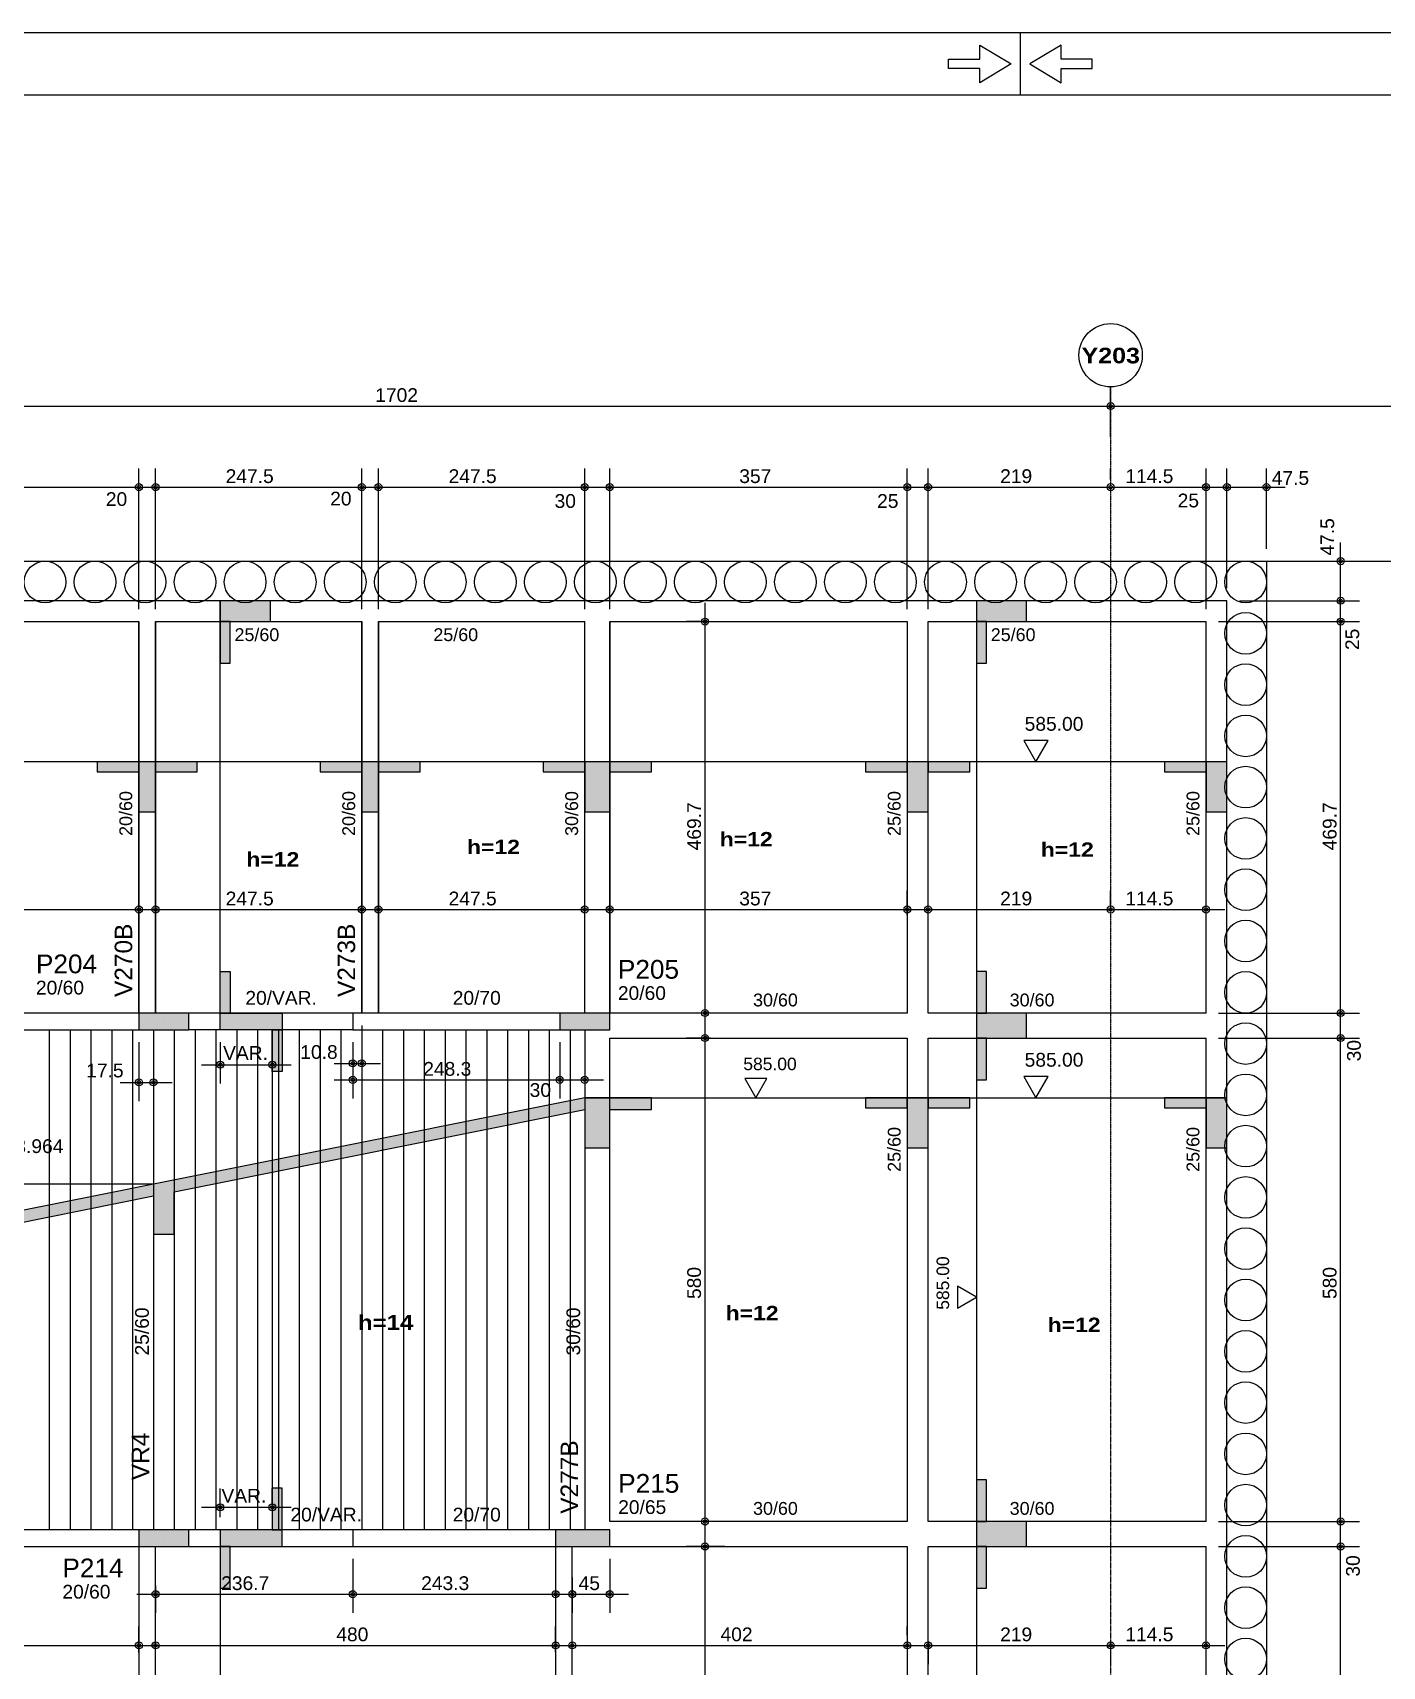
# Model space of a CAD drawing. Extents: x 0 to 13080, y 0 to 6750.
# Drawn here: x 4957 to 6577, y 4790 to 6750 of the extents above; entities that cross this region are included whole.
import ezdxf

# ---------------------------------------------------------------- set-up
doc = ezdxf.new("R2010")
doc.units = 0
doc.header["$MEASUREMENT"] = 0
for name, pattern in [('ESTILO_TQS_0002', [0.4, 0.1, -0.3]), ('ESTILO_TQS_0006', [0.3, 0.2, -0.1]), ('ESTILO_TQS_0007', [2.1, 1.5, -0.2, 0.2, -0.2])]:
    doc.linetypes.add(name, pattern=pattern)
for name, color, linetype in [('MTH-179', 1, 'CONTINUOUS'), ('MTH-202', 1, 'CONTINUOUS'), ('MTH-224', 4, 'CONTINUOUS'), ('MTH-230', 1, 'CONTINUOUS'), ('MTH-242', 1, 'CONTINUOUS'), ('MTH-COTAS7', 31, 'CONTINUOUS'), ('MTH-DIM-PILAR', 3, 'CONTINUOUS'), ('MTH-DIM-VIGA', 3, 'CONTINUOUS'), ('MTH-EIXO-214', 4, 'CONTINUOUS'), ('MTH-EIXO-215', 1, 'CONTINUOUS'), ('MTH-FACE-VIGA', 7, 'CONTINUOUS'), ('MTH-LINHA-SEÇÃO', 16, 'CONTINUOUS'), ('MTH-MARGEM', 5, 'CONTINUOUS'), ('MTH-PILAR-SEGUE', 5, 'CONTINUOUS'), ('MTH-SIMB_COTA', 3, 'CONTINUOUS'), ('MTH-SOMBRA21', 150, 'CONTINUOUS'), ('MTH-SOMBRA25', 253, 'CONTINUOUS'), ('MTH-TIT1-VIGA', 5, 'CONTINUOUS'), ('MTH-TXT', 4, 'CONTINUOUS'), ('MTH-TXT-NEGRITO', 5, 'CONTINUOUS'), ('MTH-VIGA-INVERTIDA', 7, 'ESTILO_TQS_0002')]:
    doc.layers.add(name, color=color, linetype=linetype)
doc.styles.add('TQS_ARIAL', font='arial.ttf')
doc.styles.add('TQS_ARIAL_BLACK', font='ariblk.ttf')

msp = doc.modelspace()

# ---------------------------------------------------------------- linework, layer by layer
at = {"layer": 'MTH-179', "linetype": 'Continuous'}
for p, q in [((13080.004952, 6750.003475), (0.004952, 6750.003475)), ((6142.504952, 6675.003475), (6142.504952, 6750.003475))]:
    msp.add_line(p, q, dxfattribs=at)
for points in [[(6131.253853, 6712.503475), (6093.753853, 6690.003475), (6093.753853, 6706.878475), (6056.253853, 6706.878475), (6056.253853, 6718.128475), (6093.753853, 6718.128475), (6093.753853, 6735.003475), (6131.253853, 6712.503475)], [(6153.753853, 6712.503475), (6191.253853, 6690.003475), (6191.253853, 6706.878475), (6228.753853, 6706.878475), (6228.753853, 6718.128475), (6191.253853, 6718.128475), (6191.253853, 6735.003475), (6153.753853, 6712.503475)]]:
    msp.add_lwpolyline(points, dxfattribs=at)
at = {"layer": 'MTH-224', "linetype": 'Continuous'}
for points in [[(6146.437719, 5900.757268), (6161.160223, 5875.257268), (6175.882635, 5900.757268), (6146.437719, 5900.757268)], [(5811.773075, 5495.13899), (5825.02258, 5472.191285), (5838.270767, 5495.13899), (5811.773075, 5495.13899)], [(6146.437719, 5497.691285), (6161.160223, 5472.191285), (6175.882635, 5497.691285), (6146.437719, 5497.691285)], [(6066.984212, 5219.456232), (6089.931917, 5232.705737), (6066.984212, 5245.953924), (6066.984212, 5219.456232)]]:
    msp.add_lwpolyline(points, dxfattribs=at)
at = {"layer": 'MTH-230', "linetype": 'Continuous'}
for p, q in [((4977.283294, 5553.718199), (4977.283294, 4953.718199)), ((5002.283294, 5553.718199), (5002.283294, 4953.718199)), ((5027.283294, 5553.718199), (5027.283294, 4953.718199)), ((5052.283294, 5553.718199), (5052.283294, 4953.718199)), ((5077.283294, 5553.718199), (5077.283294, 4953.718199)), ((5152.283294, 5553.718199), (5152.283294, 4953.718199)), ((5177.283294, 5553.718199), (5177.283294, 4953.718199)), ((5202.283294, 5553.718199), (5202.283294, 4953.718199)), ((5227.283294, 5553.718199), (5227.283294, 4953.718199)), ((5252.283294, 5553.718199), (5252.283294, 4953.718199)), ((5277.283294, 5553.718199), (5277.283294, 4953.718199)), ((5302.283294, 5553.718199), (5302.283294, 4953.718199)), ((5327.283294, 5553.718199), (5327.283294, 4953.718199)), ((5352.283294, 5553.718199), (5352.283294, 4953.718199)), ((5377.283294, 5553.718199), (5377.283294, 4953.718199)), ((5402.283294, 5553.718199), (5402.283294, 4953.718199)), ((5427.283294, 5553.718199), (5427.283294, 4953.718199)), ((5452.283294, 5553.718199), (5452.283294, 4953.718199)), ((5477.283294, 5553.718199), (5477.283294, 4953.718199)), ((5502.283294, 5553.718199), (5502.283294, 4953.718199)), ((5527.283294, 5553.718199), (5527.283294, 4953.718199)), ((5552.283294, 5553.718199), (5552.283294, 4953.718199)), ((5577.283294, 5553.718199), (5577.283294, 4953.718199)), ((5602.283294, 5553.718199), (5602.283294, 4953.718199)), ((5102.283294, 5368.565256), (4891.65501, 5368.565256))]:
    msp.add_line(p, q, dxfattribs=at)
msp.add_circle((6250.782195, 6362.951479), 38, dxfattribs=at)
at = {"layer": 'MTH-242', "linetype": 'Continuous'}
for p, q in [((5114.783294, 5563.718199), (5114.783294, 5563.718199)), ((5114.783294, 5563.718165), (5114.783294, 5563.718165)), ((5114.783294, 4943.718199), (5114.783294, 4943.718199)), ((5114.783294, 4943.718165), (5114.783294, 4943.718165))]:
    msp.add_line(p, q, dxfattribs=at)
at = {"layer": 'MTH-COTAS7', "linetype": 'Continuous'}
for p, q in [((6250.782195, 6264.63532), (6250.782195, 6324.451479)), ((6250.782195, 6264.63532), (6250.782195, 6324.451479)), ((4526.282195, 6301.951479), (6273.282195, 6301.951479)), ((6228.282195, 6301.951479), (7226.282195, 6301.951479)), ((5084.783294, 6058.395893), (5084.783294, 6227.203221)), ((5084.783294, 6058.395893), (5084.783294, 6227.203221)), ((5104.783294, 6058.395893), (5104.783294, 6227.203221)), ((5104.783294, 6058.395893), (5104.783294, 6227.203221)), ((5352.274206, 6058.395893), (5352.274206, 6227.203221)), ((5352.274206, 6058.395893), (5352.274206, 6227.203221)), ((5372.274206, 6058.395893), (5372.274206, 6227.203221)), ((5372.274206, 6058.395893), (5372.274206, 6227.203221)), ((5619.765118, 6058.395893), (5619.765118, 6227.203221)), ((5619.765118, 6058.395893), (5619.765118, 6227.203221)), ((5649.765118, 6058.395893), (5649.765118, 6227.203221)), ((5649.765118, 6058.395893), (5649.765118, 6227.203221)), ((6006.783443, 6058.395893), (6006.783443, 6227.203221)), ((6006.783443, 6058.395893), (6006.783443, 6227.203221)), ((6031.783443, 6058.395893), (6031.783443, 6227.203221)), ((6031.783443, 6058.395893), (6031.783443, 6227.203221)), ((6250.782195, 6213.827812), (6250.782195, 6227.203221)), ((6250.782195, 6213.827812), (6250.782195, 6227.203221)), ((6365.261497, 6058.395893), (6365.261497, 6227.203221)), ((6365.261497, 6058.395893), (6365.261497, 6227.203221)), ((6390.261497, 6083.395893), (6390.261497, 6227.203221)), ((6390.261497, 6083.395893), (6390.261497, 6227.203221)), ((6437.761474, 6130.869878), (6437.761474, 6227.203221)), ((4707.283294, 6204.703221), (5107.283294, 6204.703221)), ((5062.283294, 6204.703221), (5127.283294, 6204.703221)), ((5082.283294, 6204.703221), (5374.774206, 6204.703221)), ((5329.774206, 6204.703221), (5394.774206, 6204.703221)), ((5349.774206, 6204.703221), (5642.265118, 6204.703221)), ((5597.265118, 6204.703221), (5672.265118, 6204.703221)), ((5627.265118, 6204.703221), (6029.283443, 6204.703221)), ((5984.283443, 6204.703221), (6054.283443, 6204.703221)), ((6009.283443, 6204.703221), (6273.282195, 6204.703221)), ((6228.282195, 6204.703221), (6387.761497, 6204.703221)), ((6342.761497, 6204.703221), (6412.761497, 6204.703221)), ((6367.761497, 6204.703221), (6460.261474, 6204.703221)), ((6526.760921, 6045.895893), (6526.760921, 6138.369878)), ((6427.762238, 6115.893338), (6724.098264, 6115.893338)), ((6452.761474, 6115.869878), (6549.260921, 6115.869878)), ((6526.760921, 6020.895893), (6526.760921, 6090.895893)), ((5764.182887, 5551.218199), (5764.182887, 6065.895893)), ((6405.261497, 6068.395893), (6549.260921, 6068.395893)), ((6405.261497, 6068.395893), (6549.260921, 6068.395893)), ((6526.760921, 5551.218199), (6526.760921, 6065.895893)), ((5763.361065, 6043.395893), (5741.682887, 6043.395893)), ((6380.261497, 6043.395893), (6549.260921, 6043.395893)), ((6380.261497, 6043.395893), (6549.260921, 6043.395893)), ((5104.783294, 5685.742771), (5104.783294, 5720.468199)), ((5352.274206, 5709.93451), (5352.274206, 5720.468199)), ((5372.274206, 5682.955468), (5372.274206, 5720.468199)), ((5619.765118, 5703.844933), (5619.765118, 5720.468199)), ((5649.765118, 5709.15058), (5649.765118, 5675.468199)), ((6006.783443, 5691.114313), (6006.783443, 5720.468199)), ((6031.783443, 5669.883153), (6031.783443, 5720.468199)), ((6250.782195, 5701.966331), (6250.782195, 5720.468199)), ((6250.782195, 5701.966331), (6250.782195, 5720.468199)), ((6365.261497, 5704.334212), (6365.261497, 5720.468199)), ((4707.283294, 5697.968199), (5107.283294, 5697.968199)), ((5082.283294, 5697.968199), (5374.774206, 5697.968199)), ((5084.783294, 5697.57432), (5084.783294, 5675.468199)), ((5349.774206, 5697.968199), (5642.265118, 5697.968199)), ((5627.265118, 5697.968199), (6029.283443, 5697.968199)), ((6009.283443, 5697.968199), (6273.282195, 5697.968199)), ((6228.282195, 5697.968199), (6387.761497, 5697.968199)), ((6526.760921, 5521.218199), (6526.760921, 5596.218199)), ((5770.32903, 5573.718199), (5741.682887, 5573.718199)), ((6380.261497, 5573.718199), (6549.260921, 5573.718199)), ((6380.261497, 5573.718199), (6549.260921, 5573.718199)), ((5352.274206, 5558.718199), (5352.274206, 5490.868722)), ((5764.182887, 4941.218199), (5764.182887, 5566.218199)), ((6526.760921, 4941.218199), (6526.760921, 5566.218199)), ((5084.783294, 5538.718199), (5084.783294, 5468.013182)), ((5182.532196, 5538.718199), (5182.532196, 5489.261844)), ((5341.465118, 5538.718199), (5341.465118, 5471.045546)), ((5341.465118, 5538.718199), (5341.465118, 5490.868722)), ((5589.765118, 5538.718199), (5589.765118, 5471.045546)), ((5770.560867, 5543.718199), (5741.682887, 5543.718199)), ((6380.261497, 5543.718199), (6549.260921, 5543.718199)), ((6380.261497, 5543.718199), (6549.260921, 5543.718199)), ((5102.283294, 5522.147115), (5102.283294, 5468.013182)), ((5160.032196, 5511.761844), (5267.398546, 5511.761844)), ((5244.898546, 5513.718199), (5244.898546, 5489.261844)), ((5318.965118, 5513.368722), (5374.774206, 5513.368722)), ((5589.765118, 5523.718199), (5589.765118, 5471.045546)), ((5619.765118, 5517.358544), (5619.765118, 5471.045546)), ((5062.283294, 5490.513182), (5124.783294, 5490.513182)), ((5318.965118, 5493.545546), (5612.265118, 5493.545546)), ((5567.265118, 5493.545546), (5642.265118, 5493.545546)), ((5182.532196, 4968.718199), (5182.532196, 5003.209279)), ((5244.898546, 4984.846917), (5244.898546, 5003.209279)), ((5160.032196, 4980.709279), (5267.398546, 4980.709279)), ((6526.760921, 4911.218199), (6526.760921, 4986.218199)), ((5782.208758, 4963.718199), (5741.682887, 4963.718199)), ((6380.261497, 4963.718199), (6549.260921, 4963.718199)), ((6380.261497, 4963.718199), (6549.260921, 4963.718199)), ((5764.182887, 4538.235466), (5764.182887, 4956.218199)), ((6526.760921, 4538.235466), (6526.760921, 4956.218199)), ((5787.841866, 4933.718199), (5741.682887, 4933.718199)), ((6380.261497, 4933.718199), (6549.260921, 4933.718199)), ((6380.261497, 4933.718199), (6549.260921, 4933.718199)), ((5341.465118, 4918.718199), (5341.465118, 4853.978913)), ((5341.465118, 4918.718199), (5341.465118, 4853.978913)), ((5649.765118, 4918.718199), (5649.765118, 4853.978913)), ((5104.783294, 4886.499579), (5104.783294, 4853.978913)), ((5584.783294, 4885.966905), (5584.783294, 4853.978913)), ((5604.783294, 4896.34445), (5604.783294, 4853.978913)), ((5082.283294, 4876.478913), (5363.965118, 4876.478913)), ((5318.965118, 4876.478913), (5607.283294, 4876.478913)), ((5582.283294, 4876.478913), (5672.265118, 4876.478913)), ((5084.783294, 4806.644969), (5084.783294, 4837.558111)), ((5104.783294, 4792.612747), (5104.783294, 4837.558111)), ((5584.783294, 4806.86624), (5584.783294, 4837.558111)), ((5604.783294, 4770.688259), (5604.783294, 4837.558111)), ((6006.783443, 4827.132147), (6006.783443, 4837.558111)), ((6365.261497, 4829.681666), (6365.261497, 4837.558111)), ((4526.282195, 4815.058111), (5107.283294, 4815.058111)), ((5082.283294, 4815.058111), (5607.283294, 4815.058111)), ((5582.283294, 4815.058111), (6029.283443, 4815.058111)), ((6009.283443, 4815.058111), (6273.282195, 4815.058111)), ((6031.783443, 4819.883574), (6031.783443, 4792.558111)), ((6228.282195, 4815.058111), (6387.761497, 4815.058111)), ((6250.782195, 4807.163854), (6250.782195, 4792.558111)), ((6250.782195, 4807.163854), (6250.782195, 4792.558111))]:
    msp.add_line(p, q, dxfattribs=at)
at = {"layer": 'MTH-EIXO-214', "linetype": 'ESTILO_TQS_0007'}
msp.add_line((6250.782195, 6324.951479), (6250.782195, 517.214632), dxfattribs=at)
at = {"layer": 'MTH-EIXO-215', "linetype": 'Continuous'}
for p, q in [((1285.761959, 6115.869878), (6437.761474, 6115.869878)), ((6437.761474, 6115.869878), (6437.761474, 4096.893676))]:
    msp.add_line(p, q, dxfattribs=at)
at = {"layer": 'MTH-FACE-VIGA', "linetype": 'Continuous'}
for p, q in [((6390.261497, 6068.395893), (1333.760919, 6068.395893)), ((6390.261497, 4096.893595), (6390.261497, 6068.395893)), ((4729.783294, 6043.395893), (5084.783294, 6043.395893)), ((5104.783294, 6043.395893), (5352.274206, 6043.395893)), ((5372.274206, 6043.395893), (5619.765118, 6043.395893)), ((5619.765118, 5573.718199), (5619.765118, 6043.395893)), ((5649.765118, 6043.395893), (6006.783443, 6043.395893)), ((6031.783443, 6043.395893), (6365.261497, 6043.395893)), ((6365.261497, 5573.718199), (6365.261497, 6043.395893)), ((5341.465118, 5573.718199), (5341.465118, 5553.718199)), ((5102.283294, 5553.718199), (5102.283294, 4953.718199)), ((5127.283294, 5553.718199), (5127.283294, 4953.718199)), ((5341.465118, 5553.718199), (5589.765118, 5553.718199)), ((6365.261497, 4963.718199), (6365.261497, 5543.718199)), ((5341.465118, 4953.718199), (5341.465118, 4933.718199)), ((6365.261497, 4465.218199), (6365.261497, 4933.718199))]:
    msp.add_line(p, q, dxfattribs=at)
for points in [[(5084.783294, 5573.718199), (5084.783294, 6043.395893), (5084.783294, 5573.718199)], [(5104.783294, 5573.718199), (5104.783294, 6043.395893), (5104.783294, 5573.718199)], [(5352.274206, 5573.718199), (5352.274206, 6043.395893), (5352.274206, 5573.718199)], [(5372.274206, 5573.718199), (5372.274206, 6043.395893), (5372.274206, 5573.718199)], [(5649.765118, 5573.718199), (5649.765118, 6043.395893), (5649.765118, 5573.718199)], [(6006.783443, 6043.395893), (6006.783443, 5573.718199)], [(6031.783443, 5573.718199), (6031.783443, 6043.395893)], [(5084.783294, 5573.718199), (4394.783294, 5573.718199)], [(5589.765118, 5573.718199), (5144.783294, 5573.718199)], [(6006.783443, 5573.718199), (5649.765118, 5573.718199)], [(6365.261497, 5573.718199), (6031.783443, 5573.718199)], [(4719.783294, 5553.718199), (5084.783294, 5553.718199)], [(5619.765118, 5553.718199), (5619.765118, 4953.718199)], [(5649.765118, 4963.718199), (5649.765118, 5543.718199)], [(5649.765118, 5543.718199), (6006.783443, 5543.718199)], [(6006.783443, 5543.718199), (6006.783443, 4963.718199)], [(6031.783443, 5543.718199), (6365.261497, 5543.718199)], [(6031.783443, 4963.718199), (6031.783443, 5543.718199)], [(6006.783443, 4963.718199), (5649.765118, 4963.718199)], [(6365.261497, 4963.718199), (6031.783443, 4963.718199)], [(5084.783294, 4953.718199), (4394.783294, 4953.718199)], [(5584.765118, 4953.718199), (5341.465118, 4953.718199)], [(4394.783294, 4933.718199), (5084.783294, 4933.718199)], [(5084.783294, 4933.718199), (5084.783294, 4465.218199)], [(5104.783294, 4465.218199), (5104.783294, 4933.718199)], [(5144.783294, 4933.718199), (5584.765118, 4933.718199)], [(5584.783294, 4933.718199), (5584.783294, 4465.218199)], [(5604.783294, 4465.218199), (5604.783294, 4933.718199)], [(5649.765118, 4933.718199), (6006.783443, 4933.718199)], [(6006.783443, 4933.718199), (6006.783443, 4465.218199)], [(6031.783443, 4933.718199), (6365.261497, 4933.718199)], [(6031.783443, 4465.218199), (6031.783443, 4933.718199)]]:
    msp.add_lwpolyline(points, dxfattribs=at)
for centre in [(4972.205485, 6090.894821), (5032.229154, 6090.894821), (5092.252823, 6090.894821), (5152.276492, 6090.894821), (5212.300161, 6090.894821), (5272.32383, 6090.894821), (5332.347499, 6090.894821), (5392.371169, 6090.894821), (5452.394838, 6090.894821), (5512.418507, 6090.894821), (5572.442176, 6090.894821), (5632.465845, 6090.894821), (5692.489514, 6090.894821), (5752.513183, 6090.894821), (5812.536852, 6090.894821), (5872.560521, 6090.894821), (5932.58419, 6090.894821), (5992.607859, 6090.894821), (6052.631528, 6090.894821), (6112.655197, 6090.894821), (6172.678866, 6090.894821), (6232.702535, 6090.894821), (6292.726204, 6090.894821), (6352.749873, 6090.894821), (6412.762238, 6090.893338), (6412.761226, 6029.343301), (6412.761226, 5967.812631), (6412.761226, 5906.28196), (6412.761226, 5844.75129), (6412.761226, 5783.220619), (6412.761226, 5721.689922), (6412.761226, 5660.159251), (6412.761226, 5598.628581), (6412.761226, 5537.097911), (6412.761226, 5475.56724), (6412.761226, 5414.03657), (6412.761226, 5352.505899), (6412.761226, 5290.975229), (6412.761226, 5229.444559), (6412.761226, 5167.913888), (6412.761226, 5106.383218), (6412.761226, 5044.852547), (6412.761226, 4983.321877), (6412.761226, 4921.791207), (6412.761226, 4860.260536), (6412.761226, 4798.729866)]:
    msp.add_circle(centre, 25, dxfattribs=at)
at = {"layer": 'MTH-LINHA-SEÇÃO', "linetype": 'Continuous'}
for p, q in [((5182.532196, 5553.718199), (5182.532196, 6068.395893)), ((6089.931917, 6068.395893), (6089.931917, 3356.218237)), ((6390.261497, 5875.257268), (1348.760919, 5875.257268)), ((5244.898546, 5553.718199), (5244.898546, 4953.718199)), ((5619.765118, 5472.191285), (6387.761226, 5472.191285)), ((5182.532196, 4938.622769), (5182.532196, 774.266681))]:
    msp.add_line(p, q, dxfattribs=at)
for points in [[(5182.532196, 6068.395893), (5182.532196, 6043.395893), (5242.532196, 6043.395893), (5242.532196, 6068.395893), (5182.532196, 6068.395893)], [(6089.931917, 6068.395893), (6089.931917, 6043.395893), (6149.931917, 6043.395893), (6149.931917, 6068.395893), (6089.931917, 6068.395893)], [(5194.532196, 6043.395893), (5182.532196, 6043.395893), (5182.532196, 5993.395893), (5194.532196, 5993.395893), (5194.532196, 6043.395893)], [(6101.931917, 6043.395893), (6089.931917, 6043.395893), (6089.931917, 5993.395893), (6101.931917, 5993.395893), (6101.931917, 6043.395893)], [(5084.783294, 5863.257268), (5084.783294, 5875.257268), (5034.783294, 5875.257268), (5034.783294, 5863.257268), (5084.783294, 5863.257268)], [(5104.783294, 5875.257268), (5084.783294, 5875.257268), (5084.783294, 5815.257268), (5104.783294, 5815.257268), (5104.783294, 5875.257268)], [(5154.783294, 5863.257268), (5154.783294, 5875.257268), (5104.783294, 5875.257268), (5104.783294, 5863.257268), (5154.783294, 5863.257268)], [(5352.274206, 5863.257268), (5352.274206, 5875.257268), (5302.274206, 5875.257268), (5302.274206, 5863.257268), (5352.274206, 5863.257268)], [(5372.274206, 5875.257268), (5352.274206, 5875.257268), (5352.274206, 5815.257268), (5372.274206, 5815.257268), (5372.274206, 5875.257268)], [(5422.274206, 5863.257268), (5422.274206, 5875.257268), (5372.274206, 5875.257268), (5372.274206, 5863.257268), (5422.274206, 5863.257268)], [(5619.765118, 5863.257268), (5619.765118, 5875.257268), (5569.765118, 5875.257268), (5569.765118, 5863.257268), (5619.765118, 5863.257268)], [(5649.765118, 5875.257268), (5619.765118, 5875.257268), (5619.765118, 5815.257268), (5649.765118, 5815.257268), (5649.765118, 5875.257268)], [(5699.765118, 5863.257268), (5699.765118, 5875.257268), (5649.765118, 5875.257268), (5649.765118, 5863.257268), (5699.765118, 5863.257268)], [(6006.783443, 5863.257268), (6006.783443, 5875.257268), (5956.783443, 5875.257268), (5956.783443, 5863.257268), (6006.783443, 5863.257268)], [(6031.783443, 5875.257268), (6006.783443, 5875.257268), (6006.783443, 5815.257268), (6031.783443, 5815.257268), (6031.783443, 5875.257268)], [(6081.783443, 5863.257268), (6081.783443, 5875.257268), (6031.783443, 5875.257268), (6031.783443, 5863.257268), (6081.783443, 5863.257268)], [(6365.261497, 5863.257268), (6365.261497, 5875.257268), (6315.261497, 5875.257268), (6315.261497, 5863.257268), (6365.261497, 5863.257268)], [(6390.261497, 5875.257268), (6365.261497, 5875.257268), (6365.261497, 5815.257268), (6390.261497, 5815.257268), (6390.261497, 5875.257268)], [(5194.532196, 5573.718199), (5182.532196, 5573.718199), (5182.532196, 5623.718199), (5194.532196, 5623.718199), (5194.532196, 5573.718199)], [(6101.931917, 5623.718199), (6089.931917, 5623.718199), (6089.931917, 5573.718199), (6101.931917, 5573.718199), (6101.931917, 5623.718199)], [(5182.532196, 5553.718199), (5182.532196, 5573.718199), (5256.898546, 5573.718199), (5256.898546, 5553.718199), (5182.532196, 5553.718199)], [(6089.931917, 5573.718199), (6089.931917, 5543.718199), (6149.931917, 5543.718199), (6149.931917, 5573.718199), (6089.931917, 5573.718199)], [(5256.898546, 5503.718199), (5244.898546, 5503.718199), (5244.898546, 5553.718199), (5256.898546, 5553.718199), (5256.898546, 5503.718199)], [(6101.931917, 5543.718199), (6089.931917, 5543.718199), (6089.931917, 5493.718199), (6101.931917, 5493.718199), (6101.931917, 5543.718199)], [(4892.1614, 5312.210471), (5102.283294, 5354.287446), (5102.283294, 5308.565794), (5127.283294, 5308.565794), (5127.283302, 5359.293705), (5619.765118, 5457.913343), (5619.765118, 5412.191285), (5649.765118, 5412.191285), (5649.765118, 5458.191285), (5699.765118, 5458.191285), (5699.765118, 5472.191285), (5619.765118, 5472.191285), (4890.545271, 5326.164783), (4892.1614, 5312.210471)], [(6006.783443, 5460.191285), (6006.783443, 5472.191285), (5956.783443, 5472.191285), (5956.783443, 5460.191285), (6006.783443, 5460.191285)], [(6031.783443, 5472.191285), (6006.783443, 5472.191285), (6006.783443, 5412.191285), (6031.783443, 5412.191285), (6031.783443, 5472.191285)], [(6081.783443, 5460.191285), (6081.783443, 5472.191285), (6031.783443, 5472.191285), (6031.783443, 5460.191285), (6081.783443, 5460.191285)], [(6365.261497, 5460.191285), (6365.261497, 5472.191285), (6315.261497, 5472.191285), (6315.261497, 5460.191285), (6365.261497, 5460.191285)], [(6390.261497, 5472.191285), (6365.261497, 5472.191285), (6365.261497, 5412.191285), (6390.261497, 5412.191285), (6390.261497, 5472.191285)], [(5256.898546, 5003.718199), (5244.898546, 5003.718199), (5244.898546, 4953.718199), (5256.898546, 4953.718199), (5256.898546, 5003.718199)], [(6101.931917, 5013.718199), (6089.931917, 5013.718199), (6089.931917, 4963.718199), (6101.931917, 4963.718199), (6101.931917, 5013.718199)], [(6089.931917, 4963.718199), (6089.931917, 4933.718199), (6149.931917, 4933.718199), (6149.931917, 4963.718199), (6089.931917, 4963.718199)], [(5182.532196, 4953.718199), (5182.532196, 4933.718199), (5256.898546, 4933.718199), (5256.898546, 4953.718199), (5182.532196, 4953.718199)], [(5194.532196, 4933.718199), (5182.532196, 4933.718199), (5182.532196, 4883.718199), (5194.532196, 4883.718199), (5194.532196, 4933.718199)], [(6101.931917, 4933.718199), (6089.931917, 4933.718199), (6089.931917, 4883.718199), (6101.931917, 4883.718199), (6101.931917, 4933.718199)]]:
    msp.add_lwpolyline(points, dxfattribs=at)
at = {"layer": 'MTH-MARGEM', "linetype": 'Continuous'}
msp.add_line((13005.004952, 6675.003475), (262.504952, 6675.003475), dxfattribs=at)
at = {"layer": 'MTH-PILAR-SEGUE', "linetype": 'Continuous'}
for points in [[(5084.783294, 5573.718199), (5084.783294, 5553.718199), (5144.783294, 5553.718199), (5144.783294, 5573.718199), (5084.783294, 5573.718199)], [(5589.765118, 5573.718199), (5589.765118, 5553.718199), (5649.765118, 5553.718199), (5649.765118, 5573.718199), (5589.765118, 5573.718199)], [(5084.783294, 4953.718199), (5084.783294, 4933.718199), (5144.783294, 4933.718199), (5144.783294, 4953.718199), (5084.783294, 4953.718199)], [(5649.765118, 4933.718199), (5649.765118, 4953.718199), (5584.765118, 4953.718199), (5584.765118, 4933.718199), (5649.765118, 4933.718199)]]:
    msp.add_lwpolyline(points, dxfattribs=at)
at = {"layer": 'MTH-SIMB_COTA', "linetype": 'Continuous'}
for centre, radius in [((6250.782195, 6301.951479), 4.200001), ((6250.782195, 6301.951479), 4.200001), ((6250.782195, 6301.951479), 2.1), ((6250.782195, 6301.951479), 2.1), ((5084.783294, 6204.703221), 4.200001), ((5084.783294, 6204.703221), 4.200001), ((5084.783294, 6204.703221), 2.1), ((5084.783294, 6204.703221), 2.1), ((5104.783294, 6204.703221), 4.200001), ((5104.783294, 6204.703221), 4.200001), ((5104.783294, 6204.703221), 2.1), ((5104.783294, 6204.703221), 2.1), ((5352.274206, 6204.703221), 4.200001), ((5352.274206, 6204.703221), 4.200001), ((5352.274206, 6204.703221), 2.1), ((5352.274206, 6204.703221), 2.1), ((5372.274206, 6204.703221), 4.200001), ((5372.274206, 6204.703221), 4.200001), ((5372.274206, 6204.703221), 2.1), ((5372.274206, 6204.703221), 2.1), ((5619.765118, 6204.703221), 4.200001), ((5619.765118, 6204.703221), 4.200001), ((5619.765118, 6204.703221), 2.1), ((5619.765118, 6204.703221), 2.1), ((5649.765118, 6204.703221), 4.200001), ((5649.765118, 6204.703221), 4.200001), ((5649.765118, 6204.703221), 2.1), ((5649.765118, 6204.703221), 2.1), ((6006.783443, 6204.703221), 4.200001), ((6006.783443, 6204.703221), 4.200001), ((6006.783443, 6204.703221), 2.1), ((6006.783443, 6204.703221), 2.1), ((6031.783443, 6204.703221), 4.200001), ((6031.783443, 6204.703221), 4.200001), ((6031.783443, 6204.703221), 2.1), ((6031.783443, 6204.703221), 2.1), ((6250.782195, 6204.703221), 4.200001), ((6250.782195, 6204.703221), 4.200001), ((6250.782195, 6204.703221), 2.1), ((6250.782195, 6204.703221), 2.1), ((6365.261497, 6204.703221), 4.200001), ((6365.261497, 6204.703221), 4.200001), ((6365.261497, 6204.703221), 2.1), ((6365.261497, 6204.703221), 2.1), ((6390.261497, 6204.703221), 4.200001), ((6390.261497, 6204.703221), 4.200001), ((6390.261497, 6204.703221), 2.1), ((6390.261497, 6204.703221), 2.1), ((6437.761474, 6204.703221), 4.200001), ((6437.761474, 6204.703221), 2.1), ((6526.760921, 6115.869878), 4.200001), ((6526.760921, 6115.869878), 2.1), ((6526.760921, 6068.395893), 4.200001), ((6526.760921, 6068.395893), 4.200001), ((6526.760921, 6068.395893), 2.1), ((6526.760921, 6068.395893), 2.1), ((5764.182887, 6043.395893), 4.200001), ((5764.182887, 6043.395893), 2.1), ((6526.760921, 6043.395893), 4.200001), ((6526.760921, 6043.395893), 4.200001), ((6526.760921, 6043.395893), 2.1), ((6526.760921, 6043.395893), 2.1), ((5084.783294, 5697.968199), 4.200001), ((5084.783294, 5697.968199), 2.1), ((5104.783294, 5697.968199), 4.200001), ((5104.783294, 5697.968199), 2.1), ((5352.274206, 5697.968199), 4.200001), ((5352.274206, 5697.968199), 2.1), ((5372.274206, 5697.968199), 4.200001), ((5372.274206, 5697.968199), 2.1), ((5619.765118, 5697.968199), 4.200001), ((5619.765118, 5697.968199), 2.1), ((5649.765118, 5697.968199), 4.200001), ((5649.765118, 5697.968199), 2.1), ((6006.783443, 5697.968199), 4.200001), ((6006.783443, 5697.968199), 2.1), ((6031.783443, 5697.968199), 4.200001), ((6031.783443, 5697.968199), 2.1), ((6250.782195, 5697.968199), 4.200001), ((6250.782195, 5697.968199), 4.200001), ((6250.782195, 5697.968199), 2.1), ((6250.782195, 5697.968199), 2.1), ((6365.261497, 5697.968199), 4.200001), ((6365.261497, 5697.968199), 2.1), ((5764.182887, 5573.718199), 4.200001), ((5764.182887, 5573.718199), 2.1), ((6526.760921, 5573.718199), 4.200001), ((6526.760921, 5573.718199), 4.200001), ((6526.760921, 5573.718199), 2.1), ((6526.760921, 5573.718199), 2.1), ((5764.182887, 5543.718199), 4.200001), ((6526.760921, 5543.718199), 4.200001), ((6526.760921, 5543.718199), 4.200001), ((5764.182887, 5543.718199), 2.1), ((6526.760921, 5543.718199), 2.1), ((6526.760921, 5543.718199), 2.1), ((5182.532196, 5511.761844), 4.200001), ((5182.532196, 5511.761844), 2.1), ((5244.898546, 5511.761844), 4.200001), ((5244.898546, 5511.761844), 2.1), ((5341.465118, 5513.368722), 4.200001), ((5341.465118, 5513.368722), 2.1), ((5352.274206, 5513.368722), 4.200001), ((5352.274206, 5513.368722), 2.1), ((5084.783294, 5490.513182), 4.200001), ((5084.783294, 5490.513182), 2.1), ((5102.283294, 5490.513182), 4.200001), ((5102.283294, 5490.513182), 2.1), ((5341.465118, 5493.545546), 4.200001), ((5341.465118, 5493.545546), 2.1), ((5589.765118, 5493.545546), 4.200001), ((5589.765118, 5493.545546), 4.200001), ((5589.765118, 5493.545546), 2.1), ((5589.765118, 5493.545546), 2.1), ((5619.765118, 5493.545546), 4.200001), ((5619.765118, 5493.545546), 2.1), ((5182.532196, 4980.709279), 4.200001), ((5182.532196, 4980.709279), 2.1), ((5244.898546, 4980.709279), 4.200001), ((5244.898546, 4980.709279), 2.1), ((5764.182887, 4963.718199), 4.200001), ((5764.182887, 4963.718199), 2.1), ((6526.760921, 4963.718199), 4.200001), ((6526.760921, 4963.718199), 4.200001), ((6526.760921, 4963.718199), 2.1), ((6526.760921, 4963.718199), 2.1), ((5764.182887, 4933.718199), 4.200001), ((5764.182887, 4933.718199), 2.1), ((6526.760921, 4933.718199), 4.200001), ((6526.760921, 4933.718199), 4.200001), ((6526.760921, 4933.718199), 2.1), ((6526.760921, 4933.718199), 2.1), ((5104.783294, 4876.478913), 4.200001), ((5341.465118, 4876.478913), 4.200001), ((5341.465118, 4876.478913), 4.200001), ((5584.783294, 4876.478913), 4.200001), ((5604.783294, 4876.478913), 4.200001), ((5649.765118, 4876.478913), 4.200001), ((5104.783294, 4876.478913), 2.1), ((5341.465118, 4876.478913), 2.1), ((5341.465118, 4876.478913), 2.1), ((5584.783294, 4876.478913), 2.1), ((5604.783294, 4876.478913), 2.1), ((5649.765118, 4876.478913), 2.1), ((5084.783294, 4815.058111), 4.200001), ((5084.783294, 4815.058111), 2.1), ((5104.783294, 4815.058111), 4.200001), ((5104.783294, 4815.058111), 2.1), ((5584.783294, 4815.058111), 4.200001), ((5584.783294, 4815.058111), 2.1), ((5604.783294, 4815.058111), 4.200001), ((5604.783294, 4815.058111), 2.1), ((6006.783443, 4815.058111), 4.200001), ((6006.783443, 4815.058111), 2.1), ((6031.783443, 4815.058111), 4.200001), ((6031.783443, 4815.058111), 2.1), ((6250.782195, 4815.058111), 4.200001), ((6250.782195, 4815.058111), 4.200001), ((6250.782195, 4815.058111), 2.1), ((6250.782195, 4815.058111), 2.1), ((6365.261497, 4815.058111), 4.200001), ((6365.261497, 4815.058111), 2.1)]:
    msp.add_circle(centre, radius, dxfattribs=at)
at = {"layer": 'MTH-SOMBRA21', "linetype": 'Continuous'}
for points in [[(5182.532196, 6068.395893), (5182.532196, 6043.395893), (5242.532196, 6043.395893)], [(5182.532196, 6068.395893), (5242.532196, 6043.395893), (5242.532196, 6068.395893)], [(5182.532196, 6068.395893), (5242.532196, 6068.395893), (5182.532196, 6068.395893)], [(6089.931917, 6068.395893), (6089.931917, 6043.395893), (6149.931917, 6043.395893)], [(6089.931917, 6068.395893), (6149.931917, 6043.395893), (6149.931917, 6068.395893)], [(6089.931917, 6068.395893), (6149.931917, 6068.395893), (6089.931917, 6068.395893)], [(5194.532196, 6043.395893), (5182.532196, 6043.395893), (5182.532196, 5993.395893)], [(5194.532196, 6043.395893), (5182.532196, 5993.395893), (5194.532196, 5993.395893)], [(5194.532196, 6043.395893), (5194.532196, 5993.395893), (5194.532196, 6043.395893)], [(6101.931917, 6043.395893), (6089.931917, 6043.395893), (6089.931917, 5993.395893)], [(6101.931917, 6043.395893), (6089.931917, 5993.395893), (6101.931917, 5993.395893)], [(6101.931917, 6043.395893), (6101.931917, 5993.395893), (6101.931917, 6043.395893)], [(5084.783294, 5863.257268), (5084.783294, 5875.257268), (5034.783294, 5875.257268)], [(5084.783294, 5863.257268), (5034.783294, 5875.257268), (5034.783294, 5863.257268)], [(5084.783294, 5863.257268), (5034.783294, 5863.257268), (5084.783294, 5863.257268)], [(5104.783294, 5875.257268), (5084.783294, 5875.257268), (5084.783294, 5815.257268)], [(5104.783294, 5875.257268), (5084.783294, 5815.257268), (5104.783294, 5815.257268)], [(5154.783294, 5863.257268), (5154.783294, 5875.257268), (5104.783294, 5875.257268)], [(5154.783294, 5863.257268), (5104.783294, 5875.257268), (5104.783294, 5863.257268)], [(5104.783294, 5875.257268), (5104.783294, 5815.257268), (5104.783294, 5875.257268)], [(5154.783294, 5863.257268), (5104.783294, 5863.257268), (5154.783294, 5863.257268)], [(5352.274206, 5863.257268), (5352.274206, 5875.257268), (5302.274206, 5875.257268)], [(5352.274206, 5863.257268), (5302.274206, 5875.257268), (5302.274206, 5863.257268)], [(5352.274206, 5863.257268), (5302.274206, 5863.257268), (5352.274206, 5863.257268)], [(5372.274206, 5875.257268), (5352.274206, 5875.257268), (5352.274206, 5815.257268)], [(5372.274206, 5875.257268), (5352.274206, 5815.257268), (5372.274206, 5815.257268)], [(5422.274206, 5863.257268), (5422.274206, 5875.257268), (5372.274206, 5875.257268)], [(5422.274206, 5863.257268), (5372.274206, 5875.257268), (5372.274206, 5863.257268)], [(5372.274206, 5875.257268), (5372.274206, 5815.257268), (5372.274206, 5875.257268)], [(5422.274206, 5863.257268), (5372.274206, 5863.257268), (5422.274206, 5863.257268)], [(5619.765118, 5863.257268), (5619.765118, 5875.257268), (5569.765118, 5875.257268)], [(5619.765118, 5863.257268), (5569.765118, 5875.257268), (5569.765118, 5863.257268)], [(5619.765118, 5863.257268), (5569.765118, 5863.257268), (5619.765118, 5863.257268)], [(5649.765118, 5875.257268), (5619.765118, 5875.257268), (5619.765118, 5815.257268)], [(5649.765118, 5875.257268), (5619.765118, 5815.257268), (5649.765118, 5815.257268)], [(5699.765118, 5863.257268), (5699.765118, 5875.257268), (5649.765118, 5875.257268)], [(5699.765118, 5863.257268), (5649.765118, 5875.257268), (5649.765118, 5863.257268)], [(5649.765118, 5875.257268), (5649.765118, 5815.257268), (5649.765118, 5875.257268)], [(5699.765118, 5863.257268), (5649.765118, 5863.257268), (5699.765118, 5863.257268)], [(6006.783443, 5863.257268), (6006.783443, 5875.257268), (5956.783443, 5875.257268)], [(6006.783443, 5863.257268), (5956.783443, 5875.257268), (5956.783443, 5863.257268)], [(6006.783443, 5863.257268), (5956.783443, 5863.257268), (6006.783443, 5863.257268)], [(6031.783443, 5875.257268), (6006.783443, 5875.257268), (6006.783443, 5815.257268)], [(6031.783443, 5875.257268), (6006.783443, 5815.257268), (6031.783443, 5815.257268)], [(6081.783443, 5863.257268), (6081.783443, 5875.257268), (6031.783443, 5875.257268)], [(6081.783443, 5863.257268), (6031.783443, 5875.257268), (6031.783443, 5863.257268)], [(6031.783443, 5875.257268), (6031.783443, 5815.257268), (6031.783443, 5875.257268)], [(6081.783443, 5863.257268), (6031.783443, 5863.257268), (6081.783443, 5863.257268)], [(6365.261497, 5863.257268), (6365.261497, 5875.257268), (6315.261497, 5875.257268)], [(6365.261497, 5863.257268), (6315.261497, 5875.257268), (6315.261497, 5863.257268)], [(6365.261497, 5863.257268), (6315.261497, 5863.257268), (6365.261497, 5863.257268)], [(6390.261497, 5875.257268), (6365.261497, 5875.257268), (6365.261497, 5815.257268)], [(6390.261497, 5875.257268), (6365.261497, 5815.257268), (6390.261497, 5815.257268)], [(6390.261497, 5875.257268), (6390.261497, 5815.257268), (6390.261497, 5875.257268)], [(5194.532196, 5573.718199), (5182.532196, 5573.718199), (5182.532196, 5623.718199)], [(5194.532196, 5573.718199), (5182.532196, 5623.718199), (5194.532196, 5623.718199)], [(5194.532196, 5573.718199), (5194.532196, 5623.718199), (5194.532196, 5573.718199)], [(6101.931917, 5623.718199), (6089.931917, 5623.718199), (6089.931917, 5573.718199)], [(6101.931917, 5623.718199), (6089.931917, 5573.718199), (6101.931917, 5573.718199)], [(6101.931917, 5623.718199), (6101.931917, 5573.718199), (6101.931917, 5623.718199)], [(5182.532196, 5553.718199), (5182.532196, 5573.718199), (5256.898546, 5573.718199)], [(5182.532196, 5553.718199), (5256.898546, 5573.718199), (5256.898546, 5553.718199)], [(6089.931917, 5573.718199), (6089.931917, 5543.718199), (6149.931917, 5543.718199)], [(6089.931917, 5573.718199), (6149.931917, 5543.718199), (6149.931917, 5573.718199)], [(6089.931917, 5573.718199), (6149.931917, 5573.718199), (6089.931917, 5573.718199)], [(5182.532196, 5553.718199), (5256.898546, 5553.718199), (5182.532196, 5553.718199)], [(5256.898546, 5503.718199), (5244.898546, 5503.718199), (5244.898546, 5553.718199)], [(5256.898546, 5503.718199), (5244.898546, 5553.718199), (5256.898546, 5553.718199)], [(5256.898546, 5503.718199), (5256.898546, 5553.718199), (5256.898546, 5503.718199)], [(6101.931917, 5543.718199), (6089.931917, 5543.718199), (6089.931917, 5493.718199)], [(6101.931917, 5543.718199), (6089.931917, 5493.718199), (6101.931917, 5493.718199)], [(6101.931917, 5543.718199), (6101.931917, 5493.718199), (6101.931917, 5543.718199)], [(5619.765118, 5472.191285), (4890.545271, 5326.164783), (4892.1614, 5312.210471)], [(5619.765118, 5472.191285), (4892.1614, 5312.210471), (5102.283294, 5354.287446)], [(5619.765118, 5472.191285), (5102.283294, 5354.287446), (5127.283302, 5359.293705)], [(5619.765118, 5472.191285), (5127.283302, 5359.293705), (5619.765118, 5457.913343)], [(5649.765118, 5458.191285), (5699.765118, 5472.191285), (5619.765118, 5472.191285)], [(5649.765118, 5458.191285), (5619.765118, 5472.191285), (5619.765118, 5412.191285)], [(5619.765118, 5472.191285), (5619.765118, 5457.913343), (5619.765118, 5412.191285)], [(5649.765118, 5458.191285), (5699.765118, 5458.191285), (5699.765118, 5472.191285)], [(6006.783443, 5460.191285), (6006.783443, 5472.191285), (5956.783443, 5472.191285)], [(6006.783443, 5460.191285), (5956.783443, 5472.191285), (5956.783443, 5460.191285)], [(6031.783443, 5472.191285), (6006.783443, 5472.191285), (6006.783443, 5412.191285)], [(6031.783443, 5472.191285), (6006.783443, 5412.191285), (6031.783443, 5412.191285)], [(6081.783443, 5460.191285), (6081.783443, 5472.191285), (6031.783443, 5472.191285)], [(6081.783443, 5460.191285), (6031.783443, 5472.191285), (6031.783443, 5460.191285)], [(6031.783443, 5472.191285), (6031.783443, 5412.191285), (6031.783443, 5472.191285)], [(6365.261497, 5460.191285), (6365.261497, 5472.191285), (6315.261497, 5472.191285)], [(6365.261497, 5460.191285), (6315.261497, 5472.191285), (6315.261497, 5460.191285)], [(6390.261497, 5472.191285), (6365.261497, 5472.191285), (6365.261497, 5412.191285)], [(6390.261497, 5472.191285), (6365.261497, 5412.191285), (6390.261497, 5412.191285)], [(6390.261497, 5472.191285), (6390.261497, 5412.191285), (6390.261497, 5472.191285)], [(5649.765118, 5458.191285), (5619.765118, 5412.191285), (5649.765118, 5412.191285)], [(6006.783443, 5460.191285), (5956.783443, 5460.191285), (6006.783443, 5460.191285)], [(6081.783443, 5460.191285), (6031.783443, 5460.191285), (6081.783443, 5460.191285)], [(6365.261497, 5460.191285), (6315.261497, 5460.191285), (6365.261497, 5460.191285)], [(5127.283302, 5359.293705), (5102.283294, 5354.287446), (5102.283294, 5308.565794)], [(5127.283302, 5359.293705), (5102.283294, 5308.565794), (5127.283294, 5308.565794)], [(5256.898546, 5003.718199), (5244.898546, 5003.718199), (5244.898546, 4953.718199)], [(5256.898546, 5003.718199), (5244.898546, 4953.718199), (5256.898546, 4953.718199)], [(5256.898546, 5003.718199), (5256.898546, 4953.718199), (5256.898546, 5003.718199)], [(6101.931917, 5013.718199), (6089.931917, 5013.718199), (6089.931917, 4963.718199)], [(6101.931917, 5013.718199), (6089.931917, 4963.718199), (6101.931917, 4963.718199)], [(6101.931917, 5013.718199), (6101.931917, 4963.718199), (6101.931917, 5013.718199)], [(6089.931917, 4963.718199), (6089.931917, 4933.718199), (6149.931917, 4933.718199)], [(6089.931917, 4963.718199), (6149.931917, 4933.718199), (6149.931917, 4963.718199)], [(6089.931917, 4963.718199), (6149.931917, 4963.718199), (6089.931917, 4963.718199)], [(5182.532196, 4953.718199), (5182.532196, 4933.718199), (5256.898546, 4933.718199)], [(5182.532196, 4953.718199), (5256.898546, 4933.718199), (5256.898546, 4953.718199)], [(5182.532196, 4953.718199), (5256.898546, 4953.718199), (5182.532196, 4953.718199)], [(5194.532196, 4933.718199), (5182.532196, 4933.718199), (5182.532196, 4883.718199)], [(5194.532196, 4933.718199), (5182.532196, 4883.718199), (5194.532196, 4883.718199)], [(5194.532196, 4933.718199), (5194.532196, 4883.718199), (5194.532196, 4933.718199)], [(6101.931917, 4933.718199), (6089.931917, 4933.718199), (6089.931917, 4883.718199)], [(6101.931917, 4933.718199), (6089.931917, 4883.718199), (6101.931917, 4883.718199)], [(6101.931917, 4933.718199), (6101.931917, 4883.718199), (6101.931917, 4933.718199)]]:
    msp.add_solid(points, dxfattribs=at)
at = {"layer": 'MTH-SOMBRA25', "linetype": 'Continuous'}
for points in [[(5084.783294, 5573.718199), (5084.783294, 5553.718199), (5144.783294, 5553.718199)], [(5084.783294, 5573.718199), (5144.783294, 5553.718199), (5144.783294, 5573.718199)], [(5084.783294, 5573.718199), (5144.783294, 5573.718199), (5084.783294, 5573.718199)], [(5589.765118, 5573.718199), (5589.765118, 5553.718199), (5649.765118, 5553.718199)], [(5589.765118, 5573.718199), (5649.765118, 5553.718199), (5649.765118, 5573.718199)], [(5589.765118, 5573.718199), (5649.765118, 5573.718199), (5589.765118, 5573.718199)], [(5084.783294, 4953.718199), (5084.783294, 4933.718199), (5144.783294, 4933.718199)], [(5084.783294, 4953.718199), (5144.783294, 4933.718199), (5144.783294, 4953.718199)], [(5084.783294, 4953.718199), (5144.783294, 4953.718199), (5084.783294, 4953.718199)], [(5649.765118, 4933.718199), (5649.765118, 4953.718199), (5584.765118, 4953.718199)], [(5649.765118, 4933.718199), (5584.765118, 4953.718199), (5584.765118, 4933.718199)], [(5649.765118, 4933.718199), (5584.765118, 4933.718199), (5649.765118, 4933.718199)]]:
    msp.add_solid(points, dxfattribs=at)
at = {"layer": 'MTH-VIGA-INVERTIDA', "linetype": 'ESTILO_TQS_0006'}
for p, q in [((5341.465118, 5553.718199), (5144.783294, 5553.718199)), ((5341.465118, 4953.718199), (5144.783294, 4953.718199))]:
    msp.add_line(p, q, dxfattribs=at)

# ---------------------------------------------------------------- texts
at = {"layer": 'MTH-202', "linetype": 'Continuous', "style": 'TQS_ARIAL'}
for s, p in [('P204', (4961.295073, 5621.462252)), ('P205', (5659.524498, 5614.968552)), ('P215', (5659.891951, 4998.192431)), ('P214', (4993.015949, 4896.669674))]:
    msp.add_text(s, height=22.5, dxfattribs=at).set_placement(p)
at = {"layer": 'MTH-COTAS7', "linetype": 'Continuous', "style": 'TQS_ARIAL'}
for s, p in [('1702', (5368.432195, 6306.901479)), ('247.5', (5188.92875, 6209.653221)), ('247.5', (5456.419662, 6209.653221)), ('357', (5805.17428, 6209.653221)), ('219', (6118.182819, 6209.653221)), ('114.5', (6268.421846, 6209.653221)), ('47.5', (6444.079724, 6207.424252)), ('20', (5045.137108, 6182.144613)), ('20', (5314.347308, 6182.717709)), ('30', (5583.557507, 6179.852229)), ('25', (5970.575832, 6179.852229)), ('25', (6331.198758, 6180.47324)), ('247.5', (5188.92875, 5702.918199)), ('247.5', (5456.419662, 5702.918199)), ('357', (5805.17428, 5702.918199)), ('219', (6118.182819, 5702.918199)), ('114.5', (6268.421846, 5702.918199)), ('VAR.', (5185.859239, 5517.540188)), ('10.8', (5278.471048, 5518.744018)), ('17.5', (5021.610788, 5496.573514)), ('248.3', (5426.015118, 5498.495546)), ('30', (5553.680916, 5473.119366)), ('VAR.', (5183.915146, 4986.360077)), ('236.7', (5183.524206, 4881.428913)), ('243.3', (5423.524206, 4881.428913)), ('45', (5612.424206, 4881.428913)), ('480', (5321.683294, 4820.008111)), ('402', (5782.683369, 4820.008111)), ('219', (6118.182819, 4820.008111)), ('114.5', (6268.421846, 4820.008111))]:
    msp.add_text(s, height=16.5, dxfattribs=at).set_placement(p)
for s, p in [('47.5', (6518.967769, 6122.581388)), ('25', (6548.9179, 6009.308662)), ('469.7', (5759.232887, 5768.957046)), ('469.7', (6521.810921, 5768.957046)), ('30', (6550.915562, 5515.75718)), ('580', (5759.232887, 5230.618199)), ('580', (6521.810921, 5230.618199)), ('30', (6549.724397, 4897.512463))]:
    msp.add_text(s, height=16.5, rotation=90, dxfattribs=at).set_placement(p)
at = {"layer": 'MTH-DIM-PILAR', "linetype": 'Continuous', "style": 'TQS_ARIAL'}
for s, p in [('20/60', (4961.295073, 5595.962252)), ('20/60', (5659.524498, 5589.468552)), ('20/65', (5659.891951, 4972.692431)), ('20/60', (4993.015949, 4871.169674))]:
    msp.add_text(s, height=16.5, dxfattribs=at).set_placement(p)
at = {"layer": 'MTH-DIM-VIGA', "linetype": 'Continuous', "style": 'TQS_ARIAL'}
for s, height, p in [('25/60', 15.375, (5199.532196, 6020.020893)), ('25/60', 15.375, (5438.13073, 6020.020893)), ('25/60', 15.375, (6106.931917, 6020.020893)), ('20/VAR.', 16.5, (5212.576757, 5583.718199)), ('20/70', 16.5, (5461.357665, 5583.718199)), ('30/60', 15.375, (5821.738737, 5581.718162)), ('30/60', 15.375, (6129.655316, 5581.718162)), ('20/VAR.', 16.5, (5266.649644, 4963.718199)), ('20/70', 16.5, (5461.357665, 4963.718199)), ('30/60', 15.375, (5821.738737, 4971.718162)), ('30/60', 15.375, (6129.655316, 4971.718162))]:
    msp.add_text(s, height=height, dxfattribs=at).set_placement(p)
for s, height, p in [('20/60', 15.4, (5076.783294, 5786.257268)), ('20/60', 15.4, (5344.274206, 5786.257268)), ('30/60', 15.375, (5611.765118, 5786.257268)), ('25/60', 15.4, (5998.783443, 5786.257268)), ('25/60', 15.4, (6357.261497, 5786.257268)), ('25/60', 15.4, (5998.783443, 5383.191285)), ('25/60', 15.4, (6357.261497, 5383.191285)), ('25/60', 16.5, (5096.767436, 5162.842835)), ('30/60', 16.5, (5614.249259, 5162.842835))]:
    msp.add_text(s, height=height, rotation=90, dxfattribs=at).set_placement(p)
at = {"layer": 'MTH-TIT1-VIGA', "linetype": 'Continuous', "style": 'TQS_ARIAL'}
for s, height, p in [('V270B', 21, (5076.783294, 5592.968199)), ('V273B', 21, (5344.274206, 5592.968199)), ('VR4', 21.075, (5097.244664, 5013.143602)), ('V277B', 21, (5611.765118, 4972.968199))]:
    msp.add_text(s, height=height, rotation=90, dxfattribs=at).set_placement(p)
at = {"layer": 'MTH-TXT', "linetype": 'Continuous', "style": 'TQS_ARIAL'}
for s, height, p in [('585.00', 16.5, (6147.591925, 5912.457662)), ('585.00', 15, (5810.02258, 5505.191285)), ('585.00', 16.5, (6147.591925, 5509.391679)), ('583.964', 16.5, (4910.951796, 5405.765649))]:
    msp.add_text(s, height=height, dxfattribs=at).set_placement(p)
msp.add_text('585.00', height=15, rotation=90, dxfattribs=at).set_placement((6056.931917, 5217.705737))
at = {"layer": 'MTH-TXT-NEGRITO', "linetype": 'Continuous', "style": 'TQS_ARIAL_BLACK'}
for s, height, p in [('Y203', 18.75, (6215.904796, 6353.253959)), ('h=12', 17.25, (5478.463358, 5764.413861)), ('h=12', 17.25, (5781.703055, 5773.701454)), ('h=12', 17.25, (5213.688406, 5749.52027)), ('h=12', 17.25, (6166.933393, 5761.167006)), ('h=12', 17.25, (5788.765804, 5205.150147)), ('h=14', 18, (5347.682199, 5193.410176)), ('h=12', 17.25, (6175.146456, 5191.024649))]:
    msp.add_text(s, height=height, dxfattribs=at).set_placement(p)

doc.saveas('drawing.dxf')
